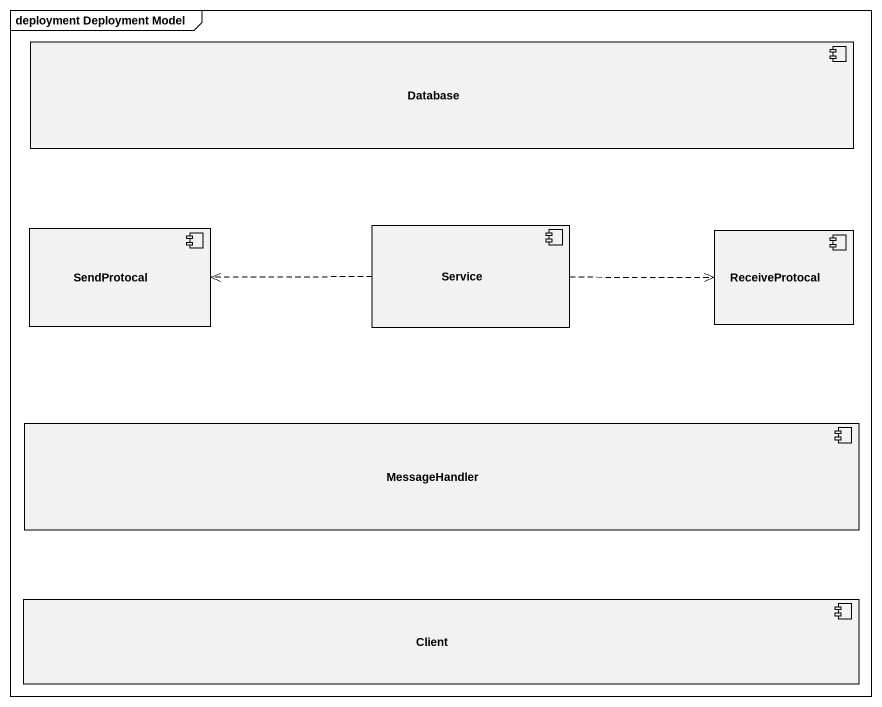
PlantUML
@startuml
mainframe deployment Deployment Model
component "Database" as Database_
component SendProtocal
component Service
component ReceiveProtocal
component MessageHandler
component Client
Service .left.> SendProtocal
Service .right.> ReceiveProtocal
@enduml
